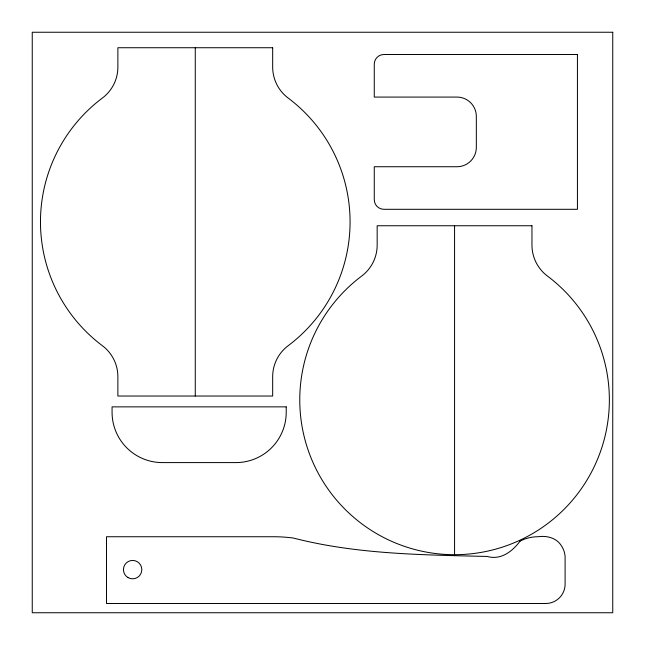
<?xml version="1.0" encoding="UTF-8"?>
<svg xmlns="http://www.w3.org/2000/svg" width="645" height="645" viewBox="0 0 645 645"><rect width="100%" height="100%" fill="white"/><g stroke="black" fill="none" stroke-linecap="round" stroke-linejoin="round"><path stroke-width="0.97" d="M454.564 225.75L454.564 554.7M195.274 47.73L195.274 396.03M520.047 541.131C512.404 551.475 500.834 560.392 487.217 556.45C422.378 554.894 356.483 554.329 293.298 538.027A154.8 154.8 0 0 0 273.335 536.737L106.506 536.737L106.506 603.494L545.751 603.494A19.35 19.35 0 0 0 565.101 584.144L565.101 556.087L564.456 552.563A22.881 22.881 0 0 0 561.198 545.493C556.345 537.712 546.557 535.471 537.962 536.737A38.7 38.7 0 0 0 520.047 541.131M612.75 32.25L32.25 32.25L32.25 612.75L612.75 612.75L612.75 32.25M272.674 47.73L117.874 47.73L117.874 67.08A38.7 38.7 0 0 1 102.394 98.04A154.8 154.8 0 0 0 102.394 345.72A38.7 38.7 0 0 1 117.874 376.68L117.874 396.03L272.674 396.03L272.674 376.68A38.7 38.7 0 0 1 288.154 345.72A154.8 154.8 0 0 0 288.154 98.04A38.7 38.7 0 0 1 272.674 67.08L272.674 47.73M577.436 54.502L383.936 54.502A9.675 9.675 0 0 0 374.261 64.177L374.261 97.073L456.982 97.073A19.35 19.35 0 0 1 476.332 116.423L476.332 147.383A19.35 19.35 0 0 1 456.982 166.733L374.261 166.733L374.261 199.627A9.675 9.675 0 0 0 383.936 209.303L577.436 209.303L577.436 54.502M531.964 225.75L377.164 225.75L377.164 245.1A38.7 38.7 0 0 1 361.684 276.06A154.8 154.8 0 0 0 340.052 504.059A154.8 154.8 0 0 0 569.075 504.059A154.8 154.8 0 0 0 547.444 276.06A38.7 38.7 0 0 1 531.964 245.1L531.964 225.75M286.219 406.866L112.069 406.866L112.069 412.284A50.31 50.31 0 0 0 162.379 462.594L235.909 462.594A50.31 50.31 0 0 0 286.219 412.284L286.219 406.866M128.032 577.589A9.191 9.191 0 0 0 141.819 569.632A9.191 9.191 0 0 0 128.032 561.666A9.191 9.191 0 0 0 128.032 577.589"/></g></svg>
